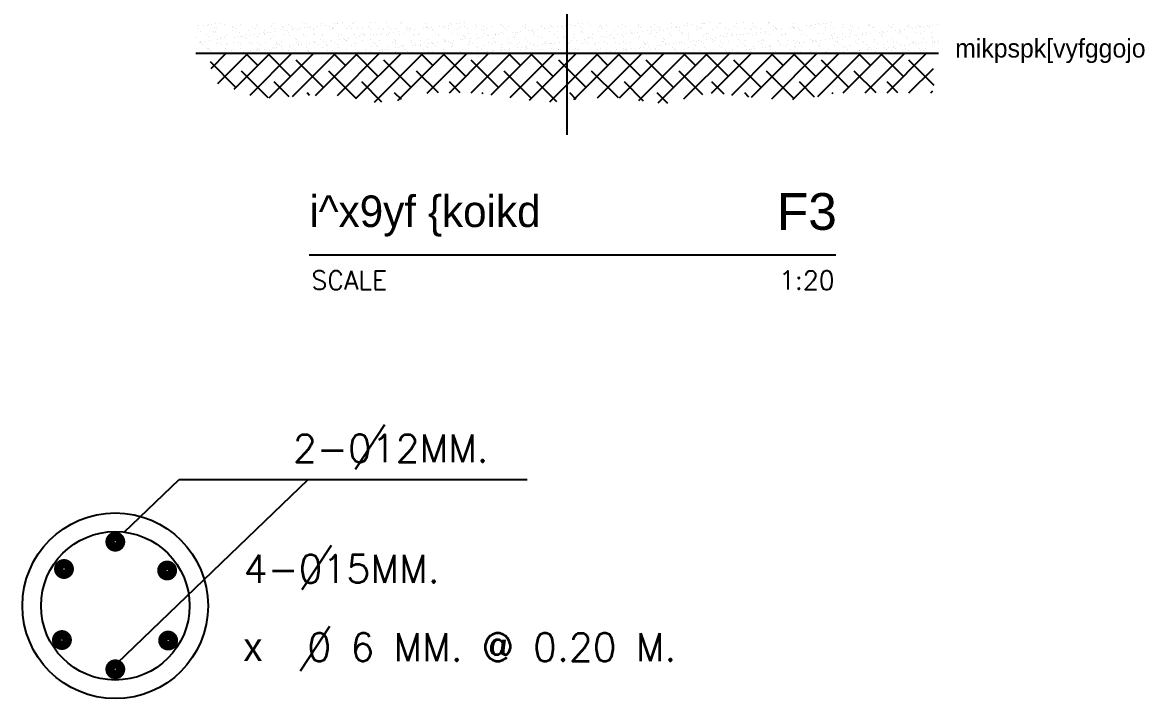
# Model space of a CAD drawing. Header units: inches. Extents: x -2548 to -2391, y 2200 to 2352.
# Drawn here: x -2470 to -2467.564, y 2324.369 to 2325.838 of the extents above; entities that cross this region are included whole.
import ezdxf

# ---------------------------------------------------------------- set-up
doc = ezdxf.new("R2010")
doc.units = ezdxf.units.IN
doc.header["$MEASUREMENT"] = 0
doc.linetypes.add('CENTER', pattern=[2, 1.25, -0.25, 0.25, -0.25])
for name, color, linetype in [('DIM', 8, 'Continuous'), ('GRIDLINE', 9, 'CENTER'), ('WALL', 4, 'Continuous')]:
    doc.layers.add(name, color=color, linetype=linetype)
doc.styles.add('HELV', font='HELV.shx', dxfattribs={"height": 200})
doc.styles.add('ROMANS', font='romans', dxfattribs={"height": 0.1})
doc.styles.add('THAI', font='thai2')

# ---------------------------------------------------------------- blocks, each defined once
blk = doc.blocks.new('*X386')
at = {"color": 0}
for p, q in [((80964.3, 441105.4), (80964.3, 441105.4)), ((80971.8, 441105.8), (80971.8, 441105.8)), ((80977.9, 441107.2), (80977.9, 441107.2)), ((80983.1, 441107.9), (80983.1, 441107.9)), ((80991.3, 441109), (80991.3, 441109)), ((80998, 441106.2), (80998, 441106.2)), ((81023.5, 441106.1), (81023.5, 441106.1)), ((81050.6, 441107), (81050.6, 441107)), ((81076.7, 441107.4), (81076.7, 441107.4)), ((81102.3, 441107.2), (81102.3, 441107.2)), ((81123.7, 441109.9), (81123.7, 441109.9)), ((81129.3, 441108.2), (81129.3, 441108.2)), ((81155.5, 441108.5), (81155.5, 441108.5)), ((81162, 441105.6), (81162, 441105.6)), ((81175.6, 441107.4), (81175.6, 441107.4)), ((81180.8, 441108), (81180.8, 441108)), ((81181.1, 441108.4), (81181.1, 441108.4)), ((81188.9, 441109.1), (81188.9, 441109.1)), ((81204.3, 441108.7), (81204.3, 441108.7)), ((81208.1, 441109.4), (81208.1, 441109.4)), ((81234.3, 441109.7), (81234.3, 441109.7)), ((81243, 441109.5), (81243, 441109.5)), ((81259.8, 441109.6), (81259.8, 441109.6)), ((81283.1, 441109.1), (81283.1, 441109.1)), ((81284.9, 441107.4), (81284.9, 441107.4)), ((81323.7, 441108.2), (81323.7, 441108.2)), ((81359.6, 441105.7), (81359.6, 441105.7)), ((81363.7, 441107.9), (81363.7, 441107.9)), ((81365.5, 441106.2), (81365.5, 441106.2)), ((81373.2, 441107.5), (81373.2, 441107.5)), ((81378.4, 441108.2), (81378.4, 441108.2)), ((81386.6, 441109.2), (81386.6, 441109.2)), ((81404.3, 441107), (81404.3, 441107)), ((81444.3, 441106.7), (81444.3, 441106.7)), ((81446.1, 441105), (81446.1, 441105)), ((81484.9, 441105.8), (81484.9, 441105.8)), ((81524.9, 441105.4), (81524.9, 441105.4)), ((81557.3, 441105.8), (81557.3, 441105.8)), ((81562.8, 441105.1), (81562.8, 441105.1)), ((81570.9, 441107.6), (81570.9, 441107.6)), ((81576.1, 441108.3), (81576.1, 441108.3)), ((81584.2, 441109.4), (81584.2, 441109.4)), ((81589, 441105.4), (81589, 441105.4)), ((81614.6, 441105.3), (81614.6, 441105.3)), ((81641.6, 441106.3), (81641.6, 441106.3)), ((81667.8, 441106.6), (81667.8, 441106.6)), ((81693.4, 441106.5), (81693.4, 441106.5)), ((81720.4, 441107.5), (81720.4, 441107.5)), ((81746.6, 441107.8), (81746.6, 441107.8)), ((81746.8, 441104.9), (81746.8, 441104.9)), ((81754.9, 441106), (81754.9, 441106)), ((81768.5, 441107.7), (81768.5, 441107.7)), ((81772.1, 441107.7), (81772.1, 441107.7)), ((81773.7, 441108.4), (81773.7, 441108.4)), ((81781.8, 441109.5), (81781.8, 441109.5)), ((81798.7, 441108.8), (81798.7, 441108.8)), ((81799.1, 441108.6), (81799.1, 441108.6)), ((81825.3, 441109), (81825.3, 441109)), ((81837.4, 441109.6), (81837.4, 441109.6)), ((81850.9, 441108.9), (81850.9, 441108.9)), ((81877.5, 441109.3), (81877.5, 441109.3)), ((81877.9, 441109.8), (81877.9, 441109.8)), ((81879.3, 441107.6), (81879.3, 441107.6)), ((81918.1, 441108.4), (81918.1, 441108.4)), ((81944.4, 441105), (81944.4, 441105)), ((81952.6, 441106.1), (81952.6, 441106.1)), ((81958.1, 441108.1), (81958.1, 441108.1)), ((81959.9, 441106.4), (81959.9, 441106.4)), ((81966.2, 441107.9), (81966.2, 441107.9)), ((81971.4, 441108.6), (81971.4, 441108.6)), ((81979.5, 441109.6), (81979.5, 441109.6)), ((81998.7, 441107.2), (81998.7, 441107.2)), ((82038.7, 441106.8), (82038.7, 441106.8)), ((82040.5, 441105.1), (82040.5, 441105.1)), ((82079.3, 441106), (82079.3, 441106)), ((82119.3, 441105.6), (82119.3, 441105.6)), ((82142.1, 441105.1), (82142.1, 441105.1)), ((82150.2, 441106.2), (82150.2, 441106.2)), ((80954.5, 441099.7), (80954.5, 441099.7)), ((80956.2, 441104.4), (80956.2, 441104.4)), ((80958.9, 441095.9), (80958.9, 441095.9)), ((80969.7, 441090), (80969.7, 441090)), ((80971.1, 441104.4), (80971.1, 441104.4)), ((80981.1, 441095.2), (80981.1, 441095.2)), ((80981.4, 441102.4), (80981.4, 441102.4)), ((80982.9, 441093.6), (80982.9, 441093.6)), ((80984.5, 441095.8), (80984.5, 441095.8)), ((80985.7, 441099.7), (80985.7, 441099.7)), ((80998.6, 441086.9), (80998.6, 441086.9)), ((81000.8, 441090.1), (81000.8, 441090.1)), ((81011.1, 441104), (81011.1, 441104)), ((81011.5, 441096.8), (81011.5, 441096.8)), ((81012.6, 441102.5), (81012.6, 441102.5)), ((81013, 441102.3), (81013, 441102.3)), ((81016.8, 441099.8), (81016.8, 441099.8)), ((81019.3, 441086.8), (81019.3, 441086.8)), ((81021.7, 441094.4), (81021.7, 441094.4)), ((81024.2, 441086.8), (81024.2, 441086.8)), ((81027.4, 441087.8), (81027.4, 441087.8)), ((81032, 441090.1), (81032, 441090.1)), ((81037.7, 441097.1), (81037.7, 441097.1)), ((81041, 441089.6), (81041, 441089.6)), ((81043.7, 441102.5), (81043.7, 441102.5)), ((81046.2, 441090.3), (81046.2, 441090.3)), ((81047.9, 441099.8), (81047.9, 441099.8)), ((81051.2, 441087.8), (81051.2, 441087.8)), ((81051.7, 441103.1), (81051.7, 441103.1)), ((81054.3, 441091.4), (81054.3, 441091.4)), ((81061.7, 441094), (81061.7, 441094)), ((81063.1, 441090.2), (81063.1, 441090.2)), ((81063.2, 441097), (81063.2, 441097)), ((81063.5, 441092.3), (81063.5, 441092.3)), ((81067.9, 441093.2), (81067.9, 441093.2)), ((81073.1, 441093.9), (81073.1, 441093.9)), ((81074.9, 441102.6), (81074.9, 441102.6)), ((81077.4, 441088.1), (81077.4, 441088.1)), ((81079.1, 441099.9), (81079.1, 441099.9)), ((81081.2, 441094.9), (81081.2, 441094.9)), ((81090.3, 441098), (81090.3, 441098)), ((81091.8, 441102.8), (81091.8, 441102.8)), ((81093.6, 441101.1), (81093.6, 441101.1)), ((81094.3, 441090.2), (81094.3, 441090.2)), ((81094.8, 441096.7), (81094.8, 441096.7)), ((81100, 441097.4), (81100, 441097.4)), ((81102.3, 441093.1), (81102.3, 441093.1)), ((81102.9, 441088), (81102.9, 441088)), ((81106, 441102.6), (81106, 441102.6)), ((81108.2, 441098.5), (81108.2, 441098.5)), ((81110.2, 441100), (81110.2, 441100)), ((81116.4, 441098.3), (81116.4, 441098.3)), ((81121.7, 441100.3), (81121.7, 441100.3)), ((81125.4, 441090.3), (81125.4, 441090.3)), ((81126.9, 441101), (81126.9, 441101)), ((81129.9, 441088.9), (81129.9, 441088.9)), ((81132.4, 441101.9), (81132.4, 441101.9)), ((81135.1, 441102), (81135.1, 441102)), ((81137.2, 441102.7), (81137.2, 441102.7)), ((81141.4, 441100), (81141.4, 441100)), ((81142, 441098.2), (81142, 441098.2)), ((81142.3, 441092.8), (81142.3, 441092.8)), ((81144.2, 441091.1), (81144.2, 441091.1)), ((81148.7, 441103.8), (81148.7, 441103.8)), ((81153.9, 441104.5), (81153.9, 441104.5)), ((81156.1, 441089.3), (81156.1, 441089.3)), ((81156.6, 441090.3), (81156.6, 441090.3)), ((81168.3, 441102.8), (81168.3, 441102.8)), ((81169, 441099.2), (81169, 441099.2)), ((81172.4, 441101.6), (81172.4, 441101.6)), ((81172.5, 441100.1), (81172.5, 441100.1)), ((81174.2, 441099.9), (81174.2, 441099.9)), ((81181.7, 441089.2), (81181.7, 441089.2)), ((81182.9, 441091.9), (81182.9, 441091.9)), ((81187.7, 441090.4), (81187.7, 441090.4)), ((81195.2, 441099.5), (81195.2, 441099.5)), ((81199.4, 441102.8), (81199.4, 441102.8)), ((81203.7, 441100.1), (81203.7, 441100.1)), ((81208.7, 441090.1), (81208.7, 441090.1)), ((81213, 441100.7), (81213, 441100.7)), ((81216.9, 441086.9), (81216.9, 441086.9)), ((81218.8, 441090.5), (81218.8, 441090.5)), ((81220.8, 441099.4), (81220.8, 441099.4)), ((81222.9, 441091.6), (81222.9, 441091.6)), ((81224.8, 441089.9), (81224.8, 441089.9)), ((81225, 441088), (81225, 441088)), ((81230.6, 441102.9), (81230.6, 441102.9)), ((81234.8, 441100.2), (81234.8, 441100.2)), ((81234.9, 441090.5), (81234.9, 441090.5)), ((81238.6, 441089.8), (81238.6, 441089.8)), ((81243.8, 441090.4), (81243.8, 441090.4)), ((81247.8, 441100.4), (81247.8, 441100.4)), ((81250, 441090.5), (81250, 441090.5)), ((81252, 441091.5), (81252, 441091.5)), ((81253, 441100.3), (81253, 441100.3)), ((81254.8, 441098.6), (81254.8, 441098.6)), ((81260.5, 441090.3), (81260.5, 441090.3)), ((81261.7, 441102.9), (81261.7, 441102.9)), ((81263.5, 441090.7), (81263.5, 441090.7)), ((81265.5, 441093.3), (81265.5, 441093.3)), ((81265.9, 441100.2), (81265.9, 441100.2)), ((81270.8, 441094), (81270.8, 441094)), ((81274, 441100.7), (81274, 441100.7)), ((81278.9, 441095.1), (81278.9, 441095.1)), ((81281.1, 441090.6), (81281.1, 441090.6)), ((81287.5, 441091.3), (81287.5, 441091.3)), ((81292.5, 441096.9), (81292.5, 441096.9)), ((81292.9, 441103), (81292.9, 441103)), ((81293.6, 441099.5), (81293.6, 441099.5)), ((81297.1, 441100.3), (81297.1, 441100.3)), ((81297.7, 441097.5), (81297.7, 441097.5)), ((81299.5, 441100.6), (81299.5, 441100.6)), ((81303.6, 441090.3), (81303.6, 441090.3)), ((81305.4, 441088.6), (81305.4, 441088.6)), ((81305.8, 441098.6), (81305.8, 441098.6)), ((81312.3, 441090.6), (81312.3, 441090.6)), ((81313.7, 441091.6), (81313.7, 441091.6)), ((81319.4, 441100.4), (81319.4, 441100.4)), ((81324, 441103), (81324, 441103)), ((81324.6, 441101.1), (81324.6, 441101.1)), ((81326.5, 441101.5), (81326.5, 441101.5)), ((81328.2, 441100.4), (81328.2, 441100.4)), ((81332.7, 441102.2), (81332.7, 441102.2)), ((81333.6, 441099.1), (81333.6, 441099.1)), ((81335.5, 441097.4), (81335.5, 441097.4)), ((81339.2, 441091.5), (81339.2, 441091.5)), ((81343.4, 441090.7), (81343.4, 441090.7)), ((81344.2, 441089.4), (81344.2, 441089.4)), ((81346.3, 441103.9), (81346.3, 441103.9)), ((81351.5, 441104.6), (81351.5, 441104.6)), ((81352.7, 441101.9), (81352.7, 441101.9)), ((81355.1, 441103.1), (81355.1, 441103.1)), ((81359.4, 441100.4), (81359.4, 441100.4)), ((81366.2, 441092.5), (81366.2, 441092.5)), ((81374.2, 441098.2), (81374.2, 441098.2)), ((81374.5, 441090.7), (81374.5, 441090.7)), ((81378.3, 441101.7), (81378.3, 441101.7)), ((81384.2, 441089.1), (81384.2, 441089.1)), ((81386, 441087.4), (81386, 441087.4)), ((81386.3, 441103.2), (81386.3, 441103.2)), ((81390.5, 441100.5), (81390.5, 441100.5)), ((81392.4, 441092.8), (81392.4, 441092.8)), ((81405.3, 441102.7), (81405.3, 441102.7)), ((81405.7, 441090.8), (81405.7, 441090.8)), ((81414.2, 441097.9), (81414.2, 441097.9)), ((81414.6, 441087), (81414.6, 441087)), ((81416.1, 441096.2), (81416.1, 441096.2)), ((81417.4, 441103.2), (81417.4, 441103.2)), ((81418, 441092.7), (81418, 441092.7)), ((81421.6, 441100.5), (81421.6, 441100.5)), ((81422.7, 441088.1), (81422.7, 441088.1)), ((81424.8, 441088.2), (81424.8, 441088.2)), ((81431.5, 441103.1), (81431.5, 441103.1)), ((81436.3, 441089.9), (81436.3, 441089.9)), ((81436.8, 441090.9), (81436.8, 441090.9)), ((81441.5, 441090.6), (81441.5, 441090.6)), ((81445, 441093.7), (81445, 441093.7)), ((81448.6, 441103.3), (81448.6, 441103.3)), ((81449.6, 441091.6), (81449.6, 441091.6)), ((81452.8, 441100.6), (81452.8, 441100.6)), ((81454.8, 441097), (81454.8, 441097)), ((81457.1, 441102.9), (81457.1, 441102.9)), ((81463.2, 441093.4), (81463.2, 441093.4)), ((81464.8, 441087.9), (81464.8, 441087.9)), ((81468, 441090.9), (81468, 441090.9)), ((81468.4, 441094.1), (81468.4, 441094.1)), ((81471.2, 441094), (81471.2, 441094)), ((81476.5, 441095.2), (81476.5, 441095.2)), ((81479.7, 441103.3), (81479.7, 441103.3)), ((81483.9, 441100.6), (81483.9, 441100.6)), ((81484.1, 441103.9), (81484.1, 441103.9)), ((81490.1, 441097), (81490.1, 441097)), ((81494.9, 441096.7), (81494.9, 441096.7)), ((81495.3, 441097.7), (81495.3, 441097.7)), ((81496.7, 441095), (81496.7, 441095)), ((81496.8, 441093.9), (81496.8, 441093.9)), ((81499.1, 441091), (81499.1, 441091)), ((81503.4, 441098.7), (81503.4, 441098.7)), ((81505.4, 441087), (81505.4, 441087)), ((81510.3, 441104.2), (81510.3, 441104.2)), ((81510.9, 441103.4), (81510.9, 441103.4)), ((81515.1, 441100.7), (81515.1, 441100.7)), ((81517, 441100.5), (81517, 441100.5)), ((81522.2, 441101.2), (81522.2, 441101.2)), ((81523.8, 441094.9), (81523.8, 441094.9)), ((81526.8, 441103.7), (81526.8, 441103.7)), ((81530.3, 441091), (81530.3, 441091)), ((81530.4, 441102.3), (81530.4, 441102.3)), ((81535.5, 441095.8), (81535.5, 441095.8)), ((81535.8, 441104.1), (81535.8, 441104.1)), ((81542, 441103.4), (81542, 441103.4)), ((81543.9, 441104.1), (81543.9, 441104.1)), ((81546.2, 441100.8), (81546.2, 441100.8)), ((81549.2, 441104.8), (81549.2, 441104.8)), ((81550, 441095.2), (81550, 441095.2)), ((81561.4, 441091.1), (81561.4, 441091.1)), ((81565.5, 441104.5), (81565.5, 441104.5)), ((81573.1, 441103.5), (81573.1, 441103.5)), ((81575.5, 441095.4), (81575.5, 441095.4)), ((81575.5, 441095.1), (81575.5, 441095.1)), ((81577.3, 441093.7), (81577.3, 441093.7)), ((81577.4, 441100.8), (81577.4, 441100.8)), ((81592.5, 441091.1), (81592.5, 441091.1)), ((81602.5, 441096), (81602.5, 441096)), ((81604.3, 441103.6), (81604.3, 441103.6)), ((81605.5, 441104.2), (81605.5, 441104.2)), ((81607.4, 441102.5), (81607.4, 441102.5)), ((81608.5, 441100.9), (81608.5, 441100.9)), ((81612.2, 441087.2), (81612.2, 441087.2)), ((81616.1, 441094.5), (81616.1, 441094.5)), ((81620.3, 441088.2), (81620.3, 441088.2)), ((81623.7, 441091.2), (81623.7, 441091.2)), ((81628.7, 441096.4), (81628.7, 441096.4)), ((81633.9, 441090), (81633.9, 441090)), ((81635.4, 441103.6), (81635.4, 441103.6)), ((81639.1, 441090.7), (81639.1, 441090.7)), ((81639.6, 441100.9), (81639.6, 441100.9)), ((81642.2, 441087), (81642.2, 441087)), ((81646.1, 441103.3), (81646.1, 441103.3)), ((81647.3, 441091.8), (81647.3, 441091.8)), ((81654.3, 441096.3), (81654.3, 441096.3)), ((81654.8, 441091.3), (81654.8, 441091.3)), ((81656.1, 441094.2), (81656.1, 441094.2)), ((81657.9, 441092.5), (81657.9, 441092.5)), ((81660.8, 441093.6), (81660.8, 441093.6)), ((81666, 441094.2), (81666, 441094.2)), ((81666.6, 441103.7), (81666.6, 441103.7)), ((81668.4, 441087.3), (81668.4, 441087.3)), ((81670.8, 441101), (81670.8, 441101)), ((81674.2, 441095.3), (81674.2, 441095.3)), ((81681.3, 441097.2), (81681.3, 441097.2)), ((81686, 441091.3), (81686, 441091.3)), ((81686.2, 441103), (81686.2, 441103)), ((81687.8, 441097.1), (81687.8, 441097.1)), ((81688, 441101.3), (81688, 441101.3)), ((81693, 441097.8), (81693, 441097.8)), ((81694, 441087.2), (81694, 441087.2)), ((81696.7, 441093.3), (81696.7, 441093.3)), ((81697.7, 441103.7), (81697.7, 441103.7)), ((81701.1, 441098.9), (81701.1, 441098.9)), ((81701.9, 441101), (81701.9, 441101)), ((81707.5, 441097.6), (81707.5, 441097.6)), ((81714.7, 441100.7), (81714.7, 441100.7)), ((81717.1, 441091.4), (81717.1, 441091.4)), ((81719.9, 441101.3), (81719.9, 441101.3)), ((81721, 441088.2), (81721, 441088.2)), ((81726.8, 441102.1), (81726.8, 441102.1)), ((81728, 441102.4), (81728, 441102.4)), ((81728.8, 441103.8), (81728.8, 441103.8)), ((81733.1, 441101.1), (81733.1, 441101.1)), ((81733.1, 441097.4), (81733.1, 441097.4)), ((81736.7, 441093), (81736.7, 441093)), ((81738.6, 441091.3), (81738.6, 441091.3)), ((81741.6, 441104.2), (81741.6, 441104.2)), ((81747.2, 441088.5), (81747.2, 441088.5)), ((81748.2, 441091.4), (81748.2, 441091.4)), ((81760, 441103.8), (81760, 441103.8)), ((81760.1, 441098.4), (81760.1, 441098.4)), ((81764.2, 441101.2), (81764.2, 441101.2)), ((81766.8, 441101.7), (81766.8, 441101.7)), ((81768.6, 441100.1), (81768.6, 441100.1)), ((81772.8, 441088.4), (81772.8, 441088.4)), ((81777.3, 441092.1), (81777.3, 441092.1)), ((81779.4, 441091.5), (81779.4, 441091.5)), ((81786.3, 441098.7), (81786.3, 441098.7)), ((81791.1, 441103.9), (81791.1, 441103.9)), ((81795.3, 441101.2), (81795.3, 441101.2)), ((81799.8, 441089.4), (81799.8, 441089.4)), ((81807.4, 441100.9), (81807.4, 441100.9)), ((81809.9, 441087.3), (81809.9, 441087.3)), ((81810.5, 441091.5), (81810.5, 441091.5)), ((81811.8, 441098.6), (81811.8, 441098.6)), ((81817.3, 441091.7), (81817.3, 441091.7)), ((81818, 441088.4), (81818, 441088.4)), ((81819.2, 441090.1), (81819.2, 441090.1)), ((81822.3, 441104), (81822.3, 441104)), ((81825.9, 441089.7), (81825.9, 441089.7)), ((81826.5, 441101.3), (81826.5, 441101.3)), ((81831.6, 441090.1), (81831.6, 441090.1)), ((81836.8, 441090.8), (81836.8, 441090.8)), ((81838.8, 441099.6), (81838.8, 441099.6)), ((81841.7, 441091.6), (81841.7, 441091.6)), ((81844.9, 441091.9), (81844.9, 441091.9)), ((81847.4, 441100.5), (81847.4, 441100.5)), ((81849.2, 441098.8), (81849.2, 441098.8)), ((81851.5, 441089.6), (81851.5, 441089.6)), ((81853.4, 441104), (81853.4, 441104)), ((81857.6, 441101.3), (81857.6, 441101.3)), ((81857.9, 441090.9), (81857.9, 441090.9)), ((81858.5, 441093.7), (81858.5, 441093.7)), ((81863.7, 441094.4), (81863.7, 441094.4)), ((81865, 441099.9), (81865, 441099.9)), ((81871.8, 441095.4), (81871.8, 441095.4)), ((81872.8, 441091.6), (81872.8, 441091.6)), ((81878.5, 441090.6), (81878.5, 441090.6)), ((81884.6, 441104.1), (81884.6, 441104.1)), ((81885.4, 441097.2), (81885.4, 441097.2)), ((81888, 441099.6), (81888, 441099.6)), ((81888.8, 441101.4), (81888.8, 441101.4)), ((81890.6, 441099.8), (81890.6, 441099.8)), ((81890.6, 441097.9), (81890.6, 441097.9)), ((81897.9, 441090.5), (81897.9, 441090.5)), ((81898.7, 441099), (81898.7, 441099)), ((81899.8, 441088.8), (81899.8, 441088.8)), ((81903.9, 441091.7), (81903.9, 441091.7)), ((81904.7, 441090.9), (81904.7, 441090.9)), ((81912.3, 441100.8), (81912.3, 441100.8)), ((81915.7, 441104.1), (81915.7, 441104.1)), ((81917.5, 441101.5), (81917.5, 441101.5)), ((81917.6, 441100.8), (81917.6, 441100.8)), ((81919.9, 441101.4), (81919.9, 441101.4)), ((81925.7, 441102.5), (81925.7, 441102.5)), ((81928, 441099.3), (81928, 441099.3)), ((81929.9, 441097.6), (81929.9, 441097.6)), ((81930.3, 441090.8), (81930.3, 441090.8)), ((81935.1, 441091.8), (81935.1, 441091.8)), ((81938.6, 441089.6), (81938.6, 441089.6)), ((81939.2, 441104.3), (81939.2, 441104.3)), ((81943.8, 441101.1), (81943.8, 441101.1)), ((81946.8, 441104.2), (81946.8, 441104.2)), ((81951.1, 441101.5), (81951.1, 441101.5)), ((81957.3, 441091.7), (81957.3, 441091.7)), ((81966.2, 441091.8), (81966.2, 441091.8)), ((81968.6, 441098.4), (81968.6, 441098.4)), ((81969.4, 441101), (81969.4, 441101)), ((81978, 441104.2), (81978, 441104.2)), ((81978.6, 441089.3), (81978.6, 441089.3)), ((81980.4, 441087.6), (81980.4, 441087.6)), ((81982.2, 441101.5), (81982.2, 441101.5)), ((81983.5, 441092.1), (81983.5, 441092.1)), ((81996.4, 441102), (81996.4, 441102)), ((81997.4, 441091.9), (81997.4, 441091.9)), ((82002.3, 441086.7), (82002.3, 441086.7)), ((82007.5, 441087.4), (82007.5, 441087.4)), ((82008.6, 441098.1), (82008.6, 441098.1)), ((82009.1, 441104.3), (82009.1, 441104.3)), ((82009.1, 441092), (82009.1, 441092)), ((82010.5, 441096.4), (82010.5, 441096.4)), ((82013.3, 441101.6), (82013.3, 441101.6)), ((82015.6, 441088.5), (82015.6, 441088.5)), ((82019.2, 441088.4), (82019.2, 441088.4)), ((82022.5, 441102.3), (82022.5, 441102.3)), ((82028.5, 441091.9), (82028.5, 441091.9)), ((82029.2, 441090.3), (82029.2, 441090.3)), ((82034.4, 441091), (82034.4, 441091)), ((82036.1, 441092.9), (82036.1, 441092.9)), ((82040.3, 441104.3), (82040.3, 441104.3)), ((82042.5, 441092), (82042.5, 441092)), ((82044.5, 441101.7), (82044.5, 441101.7)), ((82048.1, 441102.2), (82048.1, 441102.2)), ((82049.2, 441097.2), (82049.2, 441097.2)), ((82056.1, 441093.8), (82056.1, 441093.8)), ((82059.2, 441088.1), (82059.2, 441088.1)), ((82059.7, 441092), (82059.7, 441092)), ((82061.3, 441094.5), (82061.3, 441094.5)), ((82062.2, 441093.3), (82062.2, 441093.3)), ((82069.5, 441095.6), (82069.5, 441095.6)), ((82071.4, 441104.4), (82071.4, 441104.4)), ((82075.1, 441103.2), (82075.1, 441103.2)), ((82075.6, 441101.7), (82075.6, 441101.7)), ((82083, 441097.4), (82083, 441097.4)), ((82087.8, 441093.1), (82087.8, 441093.1)), ((82088.2, 441098.1), (82088.2, 441098.1)), ((82089.2, 441096.8), (82089.2, 441096.8)), ((82090.8, 441092), (82090.8, 441092)), ((82091.1, 441095.1), (82091.1, 441095.1)), ((82096.4, 441099.1), (82096.4, 441099.1)), ((82099.8, 441087.2), (82099.8, 441087.2)), ((82101.3, 441103.5), (82101.3, 441103.5)), ((82102.5, 441104.5), (82102.5, 441104.5)), ((82106.8, 441101.8), (82106.8, 441101.8)), ((82110, 441100.9), (82110, 441100.9)), ((82114.8, 441094.1), (82114.8, 441094.1)), ((82115.2, 441101.6), (82115.2, 441101.6)), ((82121.2, 441103.9), (82121.2, 441103.9)), ((82121.9, 441092.1), (82121.9, 441092.1)), ((82123.3, 441102.7), (82123.3, 441102.7)), ((82126.9, 441103.4), (82126.9, 441103.4)), ((82129.9, 441095.9), (82129.9, 441095.9)), ((82133.7, 441104.5), (82133.7, 441104.5)), ((82136.9, 441104.5), (82136.9, 441104.5)), ((82137.9, 441101.8), (82137.9, 441101.8)), ((82139.8, 441086.8), (82139.8, 441086.8)), ((82141, 441094.4), (82141, 441094.4)), ((80952.9, 441084.8), (80952.9, 441084.8)), ((80958.4, 441077.3), (80958.4, 441077.3)), ((80959.5, 441076.7), (80959.5, 441076.7)), ((80960.2, 441079), (80960.2, 441079)), ((80961.6, 441076.8), (80961.6, 441076.8)), ((80962.6, 441074.6), (80962.6, 441074.6)), ((80965.4, 441079.7), (80965.4, 441079.7)), ((80972.4, 441086.6), (80972.4, 441086.6)), ((80973.6, 441080.8), (80973.6, 441080.8)), ((80985.1, 441076.6), (80985.1, 441076.6)), ((80987.2, 441082.5), (80987.2, 441082.5)), ((80989.5, 441077.4), (80989.5, 441077.4)), ((80991.6, 441085.6), (80991.6, 441085.6)), ((80992.4, 441083.2), (80992.4, 441083.2)), ((80993.7, 441074.7), (80993.7, 441074.7)), ((81000.5, 441084.3), (81000.5, 441084.3)), ((81001.6, 441076.5), (81001.6, 441076.5)), ((81003.4, 441074.8), (81003.4, 441074.8)), ((81012.1, 441077.5), (81012.1, 441077.5)), ((81014.1, 441086.1), (81014.1, 441086.1)), ((81020.7, 441077.4), (81020.7, 441077.4)), ((81024.9, 441074.8), (81024.9, 441074.8)), ((81031.6, 441085.2), (81031.6, 441085.2)), ((81033.5, 441083.5), (81033.5, 441083.5)), ((81038.3, 441077.9), (81038.3, 441077.9)), ((81042.2, 441075.6), (81042.2, 441075.6)), ((81051.8, 441077.5), (81051.8, 441077.5)), ((81056, 441074.8), (81056, 441074.8)), ((81063.9, 441077.7), (81063.9, 441077.7)), ((81072.2, 441084.4), (81072.2, 441084.4)), ((81078, 441068.8), (81078, 441068.8)), ((81082.2, 441075.2), (81082.2, 441075.2)), ((81082.3, 441069.2), (81082.3, 441069.2)), ((81082.9, 441077.6), (81082.9, 441077.6)), ((81084, 441073.5), (81084, 441073.5)), ((81087.2, 441074.9), (81087.2, 441074.9)), ((81090.5, 441070.3), (81090.5, 441070.3)), ((81090.9, 441078.7), (81090.9, 441078.7)), ((81103.6, 441068.7), (81103.6, 441068.7)), ((81104, 441072), (81104, 441072)), ((81109.2, 441072.7), (81109.2, 441072.7)), ((81112.3, 441084), (81112.3, 441084)), ((81114.1, 441082.3), (81114.1, 441082.3)), ((81114.1, 441077.6), (81114.1, 441077.6)), ((81117.1, 441079), (81117.1, 441079)), ((81117.4, 441073.8), (81117.4, 441073.8)), ((81118.3, 441074.9), (81118.3, 441074.9)), ((81122.8, 441074.3), (81122.8, 441074.3)), ((81130.6, 441069.7), (81130.6, 441069.7)), ((81131, 441075.6), (81131, 441075.6)), ((81136.2, 441076.3), (81136.2, 441076.3)), ((81142.6, 441078.9), (81142.6, 441078.9)), ((81144.3, 441077.3), (81144.3, 441077.3)), ((81145.2, 441077.7), (81145.2, 441077.7)), ((81149.4, 441075), (81149.4, 441075)), ((81152.9, 441083.1), (81152.9, 441083.1)), ((81156.8, 441070), (81156.8, 441070)), ((81157.9, 441079.1), (81157.9, 441079.1)), ((81162.8, 441074), (81162.8, 441074)), ((81163.1, 441079.8), (81163.1, 441079.8)), ((81164.7, 441072.3), (81164.7, 441072.3)), ((81169.6, 441079.9), (81169.6, 441079.9)), ((81171.2, 441080.9), (81171.2, 441080.9)), ((81176.4, 441077.7), (81176.4, 441077.7)), ((81180.6, 441075), (81180.6, 441075)), ((81182.3, 441069.9), (81182.3, 441069.9)), ((81184.8, 441082.7), (81184.8, 441082.7)), ((81190, 441083.4), (81190, 441083.4)), ((81192.9, 441082.8), (81192.9, 441082.8)), ((81194.7, 441081.1), (81194.7, 441081.1)), ((81195.8, 441080.2), (81195.8, 441080.2)), ((81198.1, 441084.4), (81198.1, 441084.4)), ((81203.4, 441073.1), (81203.4, 441073.1)), ((81207.5, 441077.8), (81207.5, 441077.8)), ((81209.3, 441070.9), (81209.3, 441070.9)), ((81211.7, 441086.2), (81211.7, 441086.2)), ((81211.7, 441075.1), (81211.7, 441075.1)), ((81221.4, 441080.1), (81221.4, 441080.1)), ((81233.5, 441081.9), (81233.5, 441081.9)), ((81235.5, 441071.2), (81235.5, 441071.2)), ((81238.7, 441077.8), (81238.7, 441077.8)), ((81242.9, 441075.1), (81242.9, 441075.1)), ((81243.4, 441072.8), (81243.4, 441072.8)), ((81245.3, 441071.1), (81245.3, 441071.1)), ((81248.4, 441081.1), (81248.4, 441081.1)), ((81261.1, 441071.1), (81261.1, 441071.1)), ((81269.8, 441077.9), (81269.8, 441077.9)), ((81273.5, 441081.6), (81273.5, 441081.6)), ((81274, 441075.2), (81274, 441075.2)), ((81274.6, 441081.4), (81274.6, 441081.4)), ((81274.8, 441068.6), (81274.8, 441068.6)), ((81275.3, 441079.9), (81275.3, 441079.9)), ((81280, 441069.3), (81280, 441069.3)), ((81284, 441071.9), (81284, 441071.9)), ((81288.1, 441072), (81288.1, 441072)), ((81288.1, 441070.4), (81288.1, 441070.4)), ((81300.2, 441081.3), (81300.2, 441081.3)), ((81300.9, 441077.9), (81300.9, 441077.9)), ((81301.7, 441072.2), (81301.7, 441072.2)), ((81305.2, 441075.3), (81305.2, 441075.3)), ((81306.9, 441072.9), (81306.9, 441072.9)), ((81314.1, 441080.7), (81314.1, 441080.7)), ((81314.3, 441072.4), (81314.3, 441072.4)), ((81315, 441073.9), (81315, 441073.9)), ((81324.1, 441071.5), (81324.1, 441071.5)), ((81325.9, 441069.9), (81325.9, 441069.9)), ((81327.2, 441082.3), (81327.2, 441082.3)), ((81328.6, 441075.7), (81328.6, 441075.7)), ((81332.1, 441078), (81332.1, 441078)), ((81333.8, 441076.4), (81333.8, 441076.4)), ((81336.3, 441075.3), (81336.3, 441075.3)), ((81339.9, 441072.3), (81339.9, 441072.3)), ((81341.9, 441077.5), (81341.9, 441077.5)), ((81353.4, 441082.6), (81353.4, 441082.6)), ((81354.1, 441080.3), (81354.1, 441080.3)), ((81355.5, 441079.3), (81355.5, 441079.3)), ((81356, 441078.6), (81356, 441078.6)), ((81360.7, 441079.9), (81360.7, 441079.9)), ((81363.2, 441078.1), (81363.2, 441078.1)), ((81364.7, 441070.7), (81364.7, 441070.7)), ((81366.9, 441073.2), (81366.9, 441073.2)), ((81367.4, 441075.4), (81367.4, 441075.4)), ((81368.9, 441081), (81368.9, 441081)), ((81378.9, 441082.5), (81378.9, 441082.5)), ((81382.4, 441082.8), (81382.4, 441082.8)), ((81387.6, 441083.5), (81387.6, 441083.5)), ((81393.1, 441073.6), (81393.1, 441073.6)), ((81394.4, 441078.1), (81394.4, 441078.1)), ((81394.7, 441079.4), (81394.7, 441079.4)), ((81395.8, 441084.6), (81395.8, 441084.6)), ((81398.6, 441075.4), (81398.6, 441075.4)), ((81404.7, 441070.3), (81404.7, 441070.3)), ((81405.9, 441083.5), (81405.9, 441083.5)), ((81406.5, 441068.6), (81406.5, 441068.6)), ((81409.4, 441086.3), (81409.4, 441086.3)), ((81418.6, 441073.4), (81418.6, 441073.4)), ((81425.5, 441078.2), (81425.5, 441078.2)), ((81429.7, 441075.5), (81429.7, 441075.5)), ((81432.1, 441083.8), (81432.1, 441083.8)), ((81434.7, 441079.1), (81434.7, 441079.1)), ((81436.6, 441077.4), (81436.6, 441077.4)), ((81445.3, 441069.4), (81445.3, 441069.4)), ((81445.6, 441074.4), (81445.6, 441074.4)), ((81456.6, 441078.2), (81456.6, 441078.2)), ((81457.7, 441083.7), (81457.7, 441083.7)), ((81460.9, 441075.5), (81460.9, 441075.5)), ((81466.6, 441086.2), (81466.6, 441086.2)), ((81471.8, 441074.7), (81471.8, 441074.7)), ((81472.4, 441068.8), (81472.4, 441068.8)), ((81475.3, 441078.2), (81475.3, 441078.2)), ((81477.6, 441069.4), (81477.6, 441069.4)), ((81484.7, 441084.6), (81484.7, 441084.6)), ((81485.3, 441069.1), (81485.3, 441069.1)), ((81485.7, 441070.5), (81485.7, 441070.5)), ((81487.8, 441078.3), (81487.8, 441078.3)), ((81492, 441075.6), (81492, 441075.6)), ((81497.4, 441074.6), (81497.4, 441074.6)), ((81499.3, 441072.3), (81499.3, 441072.3)), ((81504.5, 441073), (81504.5, 441073)), ((81510.9, 441085), (81510.9, 441085)), ((81512.7, 441074.1), (81512.7, 441074.1)), ((81515.4, 441077.9), (81515.4, 441077.9)), ((81517.2, 441076.2), (81517.2, 441076.2)), ((81518.9, 441078.3), (81518.9, 441078.3)), ((81523.1, 441075.7), (81523.1, 441075.7)), ((81524.4, 441075.6), (81524.4, 441075.6)), ((81526.2, 441075.8), (81526.2, 441075.8)), ((81531.5, 441076.5), (81531.5, 441076.5)), ((81536.5, 441084.8), (81536.5, 441084.8)), ((81539.6, 441077.6), (81539.6, 441077.6)), ((81545.4, 441086.6), (81545.4, 441086.6)), ((81547.3, 441085), (81547.3, 441085)), ((81550.1, 441078.4), (81550.1, 441078.4)), ((81550.6, 441075.9), (81550.6, 441075.9)), ((81553.2, 441079.4), (81553.2, 441079.4)), ((81554.3, 441075.7), (81554.3, 441075.7)), ((81556, 441077), (81556, 441077)), ((81558.4, 441080.1), (81558.4, 441080.1)), ((81563.5, 441085.8), (81563.5, 441085.8)), ((81566.5, 441081.1), (81566.5, 441081.1)), ((81576.2, 441075.8), (81576.2, 441075.8)), ((81580.1, 441082.9), (81580.1, 441082.9)), ((81581.2, 441078.5), (81581.2, 441078.5)), ((81585.3, 441083.6), (81585.3, 441083.6)), ((81585.4, 441075.8), (81585.4, 441075.8)), ((81586, 441085.8), (81586, 441085.8)), ((81589.7, 441086.2), (81589.7, 441086.2)), ((81593.4, 441084.7), (81593.4, 441084.7)), ((81596, 441076.6), (81596, 441076.6)), ((81597.8, 441075), (81597.8, 441075)), ((81603.2, 441076.8), (81603.2, 441076.8)), ((81607, 441086.5), (81607, 441086.5)), ((81612.4, 441078.5), (81612.4, 441078.5)), ((81615.2, 441086), (81615.2, 441086)), ((81616.6, 441075.8), (81616.6, 441075.8)), ((81626, 441085.4), (81626, 441085.4)), ((81627.9, 441083.7), (81627.9, 441083.7)), ((81629.3, 441077.1), (81629.3, 441077.1)), ((81636.6, 441075.8), (81636.6, 441075.8)), ((81643.5, 441078.6), (81643.5, 441078.6)), ((81647.7, 441075.9), (81647.7, 441075.9)), ((81654.9, 441077), (81654.9, 441077)), ((81666.6, 441084.5), (81666.6, 441084.5)), ((81670.1, 441068.9), (81670.1, 441068.9)), ((81674.6, 441078.6), (81674.6, 441078.6)), ((81675.3, 441069.6), (81675.3, 441069.6)), ((81676.6, 441075.4), (81676.6, 441075.4)), ((81678.4, 441073.7), (81678.4, 441073.7)), ((81678.9, 441075.9), (81678.9, 441075.9)), ((81681.9, 441078), (81681.9, 441078)), ((81683.4, 441070.6), (81683.4, 441070.6)), ((81697, 441072.4), (81697, 441072.4)), ((81702.2, 441073.1), (81702.2, 441073.1)), ((81705.8, 441078.7), (81705.8, 441078.7)), ((81706.7, 441084.2), (81706.7, 441084.2)), ((81708.1, 441078.3), (81708.1, 441078.3)), ((81708.5, 441082.5), (81708.5, 441082.5)), ((81710, 441076), (81710, 441076)), ((81710.3, 441074.2), (81710.3, 441074.2)), ((81717.2, 441074.5), (81717.2, 441074.5)), ((81721.6, 441068.9), (81721.6, 441068.9)), ((81723.9, 441076), (81723.9, 441076)), ((81729.1, 441076.7), (81729.1, 441076.7)), ((81733.7, 441078.2), (81733.7, 441078.2)), ((81736.9, 441078.7), (81736.9, 441078.7)), ((81737.2, 441077.7), (81737.2, 441077.7)), ((81741.1, 441076.1), (81741.1, 441076.1)), ((81747.3, 441083.3), (81747.3, 441083.3)), ((81747.8, 441069.3), (81747.8, 441069.3)), ((81750.8, 441079.5), (81750.8, 441079.5)), ((81756, 441080.2), (81756, 441080.2)), ((81757.2, 441074.2), (81757.2, 441074.2)), ((81759.1, 441072.5), (81759.1, 441072.5)), ((81760.7, 441079.1), (81760.7, 441079.1)), ((81764.1, 441081.3), (81764.1, 441081.3)), ((81768.1, 441078.8), (81768.1, 441078.8)), ((81772.3, 441076.1), (81772.3, 441076.1)), ((81773.4, 441069.1), (81773.4, 441069.1)), ((81777.7, 441083.1), (81777.7, 441083.1)), ((81782.9, 441083.7), (81782.9, 441083.7)), ((81786.9, 441079.5), (81786.9, 441079.5)), ((81787.3, 441083), (81787.3, 441083)), ((81789.1, 441081.3), (81789.1, 441081.3)), ((81791.1, 441084.8), (81791.1, 441084.8)), ((81797.8, 441073.3), (81797.8, 441073.3)), ((81799.2, 441078.9), (81799.2, 441078.9)), ((81800.4, 441070.1), (81800.4, 441070.1)), ((81803.4, 441076.2), (81803.4, 441076.2)), ((81804.6, 441086.6), (81804.6, 441086.6)), ((81812.5, 441079.4), (81812.5, 441079.4)), ((81826.6, 441070.4), (81826.6, 441070.4)), ((81827.9, 441082.1), (81827.9, 441082.1)), ((81830.3, 441078.9), (81830.3, 441078.9)), ((81834.6, 441076.2), (81834.6, 441076.2)), ((81837.8, 441073), (81837.8, 441073)), ((81839.5, 441080.3), (81839.5, 441080.3)), ((81839.7, 441071.3), (81839.7, 441071.3)), ((81852.2, 441070.3), (81852.2, 441070.3)), ((81861.5, 441079), (81861.5, 441079)), ((81865.6, 441080.7), (81865.6, 441080.7)), ((81865.7, 441076.3), (81865.7, 441076.3)), ((81867.7, 441069), (81867.7, 441069)), ((81867.9, 441081.7), (81867.9, 441081.7)), ((81869.7, 441080), (81869.7, 441080)), ((81872.9, 441069.7), (81872.9, 441069.7)), ((81878.4, 441072.1), (81878.4, 441072.1)), ((81879.2, 441071.3), (81879.2, 441071.3)), ((81881, 441070.8), (81881, 441070.8)), ((81891.2, 441080.5), (81891.2, 441080.5)), ((81892.6, 441079), (81892.6, 441079)), ((81894.6, 441072.6), (81894.6, 441072.6)), ((81896.8, 441076.3), (81896.8, 441076.3)), ((81899.8, 441073.2), (81899.8, 441073.2)), ((81905.3, 441071.6), (81905.3, 441071.6)), ((81908, 441074.3), (81908, 441074.3)), ((81908.5, 441080.9), (81908.5, 441080.9)), ((81918.2, 441081.5), (81918.2, 441081.5)), ((81918.4, 441071.7), (81918.4, 441071.7)), ((81920.3, 441070), (81920.3, 441070)), ((81921.5, 441076.1), (81921.5, 441076.1)), ((81923.8, 441079.1), (81923.8, 441079.1)), ((81926.7, 441076.8), (81926.7, 441076.8)), ((81928, 441076.4), (81928, 441076.4)), ((81930.9, 441071.5), (81930.9, 441071.5)), ((81934.9, 441077.9), (81934.9, 441077.9)), ((81944.4, 441081.8), (81944.4, 441081.8)), ((81948.5, 441080.5), (81948.5, 441080.5)), ((81948.5, 441079.6), (81948.5, 441079.6)), ((81950.3, 441078.8), (81950.3, 441078.8)), ((81953.7, 441080.3), (81953.7, 441080.3)), ((81954.9, 441079.1), (81954.9, 441079.1)), ((81957.9, 441072.5), (81957.9, 441072.5)), ((81959, 441070.8), (81959, 441070.8)), ((81959.1, 441076.4), (81959.1, 441076.4)), ((81961.8, 441081.4), (81961.8, 441081.4)), ((81970, 441081.7), (81970, 441081.7)), ((81975.4, 441083.2), (81975.4, 441083.2)), ((81980.6, 441083.9), (81980.6, 441083.9)), ((81984.1, 441072.8), (81984.1, 441072.8)), ((81986.1, 441079.2), (81986.1, 441079.2)), ((81988.7, 441084.9), (81988.7, 441084.9)), ((81989.1, 441079.6), (81989.1, 441079.6)), ((81990.3, 441076.5), (81990.3, 441076.5)), ((81997, 441082.7), (81997, 441082.7)), ((81999.1, 441070.5), (81999.1, 441070.5)), ((82000.9, 441068.8), (82000.9, 441068.8)), ((82009.7, 441072.7), (82009.7, 441072.7)), ((82017.2, 441079.2), (82017.2, 441079.2)), ((82021.4, 441076.6), (82021.4, 441076.6)), ((82023.2, 441083), (82023.2, 441083)), ((82029.1, 441079.3), (82029.1, 441079.3)), ((82031, 441077.6), (82031, 441077.6)), ((82036.7, 441073.7), (82036.7, 441073.7)), ((82039.7, 441069.6), (82039.7, 441069.6)), ((82048.3, 441079.3), (82048.3, 441079.3)), ((82048.8, 441082.9), (82048.8, 441082.9)), ((82052.6, 441076.6), (82052.6, 441076.6)), ((82061, 441086.4), (82061, 441086.4)), ((82062.9, 441074), (82062.9, 441074)), ((82065.3, 441069.1), (82065.3, 441069.1)), ((82069.7, 441078.4), (82069.7, 441078.4)), ((82070.5, 441069.8), (82070.5, 441069.8)), ((82075.8, 441083.9), (82075.8, 441083.9)), ((82078.7, 441070.9), (82078.7, 441070.9)), ((82079.5, 441079.4), (82079.5, 441079.4)), ((82079.7, 441069.3), (82079.7, 441069.3)), ((82083.7, 441076.7), (82083.7, 441076.7)), ((82088.5, 441073.9), (82088.5, 441073.9)), ((82092.3, 441072.7), (82092.3, 441072.7)), ((82097.5, 441073.4), (82097.5, 441073.4)), ((82101.9, 441084.2), (82101.9, 441084.2)), ((82105.6, 441074.4), (82105.6, 441074.4)), ((82109.7, 441078.1), (82109.7, 441078.1)), ((82110.6, 441079.4), (82110.6, 441079.4)), ((82111.6, 441076.4), (82111.6, 441076.4)), ((82114.8, 441076.7), (82114.8, 441076.7)), ((82115.5, 441074.8), (82115.5, 441074.8)), ((82119.2, 441076.2), (82119.2, 441076.2)), ((82124.4, 441076.9), (82124.4, 441076.9)), ((82127.5, 441084.1), (82127.5, 441084.1)), ((82132.5, 441078), (82132.5, 441078)), ((82141.6, 441085.1), (82141.6, 441085.1)), ((82141.6, 441075.2), (82141.6, 441075.2)), ((82141.8, 441079.5), (82141.8, 441079.5)), ((82146, 441076.8), (82146, 441076.8)), ((82146.1, 441079.8), (82146.1, 441079.8)), ((82150.3, 441077.2), (82150.3, 441077.2)), ((82151.3, 441080.5), (82151.3, 441080.5)), ((80971.5, 441067.7), (80971.5, 441067.7)), ((80973, 441067.3), (80973, 441067.3)), ((80973.4, 441066), (80973.4, 441066)), ((80977.8, 441065), (80977.8, 441065)), ((80999.2, 441067.6), (80999.2, 441067.6)), ((81008.9, 441065), (81008.9, 441065)), ((81012.1, 441066.8), (81012.1, 441066.8)), ((81023.3, 441061.4), (81023.3, 441061.4)), ((81024.8, 441067.5), (81024.8, 441067.5)), ((81028.5, 441062.1), (81028.5, 441062.1)), ((81036.6, 441063.2), (81036.6, 441063.2)), ((81040.1, 441065.1), (81040.1, 441065.1)), ((81050.2, 441065), (81050.2, 441065)), ((81051.8, 441068.5), (81051.8, 441068.5)), ((81052.1, 441066.5), (81052.1, 441066.5)), ((81054, 441064.8), (81054, 441064.8)), ((81055.4, 441065.6), (81055.4, 441065.6)), ((81063.5, 441066.7), (81063.5, 441066.7)), ((81071.2, 441065.1), (81071.2, 441065.1)), ((81077.1, 441068.5), (81077.1, 441068.5)), ((81092.7, 441065.6), (81092.7, 441065.6)), ((81102.3, 441065.2), (81102.3, 441065.2)), ((81132.8, 441065.2), (81132.8, 441065.2)), ((81133.5, 441065.3), (81133.5, 441065.3)), ((81134.6, 441063.5), (81134.6, 441063.5)), ((81164.6, 441065.3), (81164.6, 441065.3)), ((81170.3, 441060.6), (81170.3, 441060.6)), ((81173.4, 441064.3), (81173.4, 441064.3)), ((81195.8, 441065.4), (81195.8, 441065.4)), ((81196.5, 441061), (81196.5, 441061)), ((81213.4, 441064), (81213.4, 441064)), ((81215.2, 441062.3), (81215.2, 441062.3)), ((81220.9, 441061.5), (81220.9, 441061.5)), ((81222, 441060.8), (81222, 441060.8)), ((81226.1, 441062.2), (81226.1, 441062.2)), ((81226.9, 441065.4), (81226.9, 441065.4)), ((81234.3, 441063.3), (81234.3, 441063.3)), ((81247.9, 441065.1), (81247.9, 441065.1)), ((81249, 441061.8), (81249, 441061.8)), ((81253.1, 441065.8), (81253.1, 441065.8)), ((81254, 441063.1), (81254, 441063.1)), ((81258.1, 441065.5), (81258.1, 441065.5)), ((81261.2, 441066.8), (81261.2, 441066.8)), ((81275.2, 441062.1), (81275.2, 441062.1)), ((81289.2, 441065.5), (81289.2, 441065.5)), ((81294, 441062.8), (81294, 441062.8)), ((81295.8, 441061.1), (81295.8, 441061.1)), ((81300.8, 441062), (81300.8, 441062)), ((81320.3, 441065.6), (81320.3, 441065.6)), ((81327.8, 441063), (81327.8, 441063)), ((81334.6, 441061.9), (81334.6, 441061.9)), ((81351.5, 441065.6), (81351.5, 441065.6)), ((81354, 441063.3), (81354, 441063.3)), ((81374.6, 441061.5), (81374.6, 441061.5)), ((81379.6, 441063.2), (81379.6, 441063.2)), ((81382.6, 441065.7), (81382.6, 441065.7)), ((81406.6, 441064.2), (81406.6, 441064.2)), ((81413.8, 441065.8), (81413.8, 441065.8)), ((81415.2, 441060.7), (81415.2, 441060.7)), ((81418.6, 441061.7), (81418.6, 441061.7)), ((81423.8, 441062.4), (81423.8, 441062.4)), ((81431.9, 441063.4), (81431.9, 441063.4)), ((81432.8, 441064.5), (81432.8, 441064.5)), ((81444.9, 441065.8), (81444.9, 441065.8)), ((81445.5, 441065.2), (81445.5, 441065.2)), ((81450.7, 441065.9), (81450.7, 441065.9)), ((81455.2, 441060.3), (81455.2, 441060.3)), ((81458.3, 441064.4), (81458.3, 441064.4)), ((81458.8, 441067), (81458.8, 441067)), ((81476, 441065.9), (81476, 441065.9)), ((81485.3, 441065.4), (81485.3, 441065.4)), ((81487.1, 441067.4), (81487.1, 441067.4)), ((81507.2, 441065.9), (81507.2, 441065.9)), ((81511.5, 441065.7), (81511.5, 441065.7)), ((81525.9, 441068.2), (81525.9, 441068.2)), ((81537.1, 441065.6), (81537.1, 441065.6)), ((81538.3, 441066), (81538.3, 441066)), ((81564.1, 441066.6), (81564.1, 441066.6)), ((81565.9, 441067.9), (81565.9, 441067.9)), ((81567.8, 441066.2), (81567.8, 441066.2)), ((81569.5, 441066), (81569.5, 441066)), ((81590.3, 441066.9), (81590.3, 441066.9)), ((81600.6, 441066.1), (81600.6, 441066.1)), ((81602.6, 441060), (81602.6, 441060)), ((81606.5, 441067), (81606.5, 441067)), ((81615.9, 441066.8), (81615.9, 441066.8)), ((81616.2, 441061.8), (81616.2, 441061.8)), ((81621.4, 441062.5), (81621.4, 441062.5)), ((81629.6, 441063.6), (81629.6, 441063.6)), ((81631.8, 441066.2), (81631.8, 441066.2)), ((81642.9, 441067.7), (81642.9, 441067.7)), ((81643.1, 441065.3), (81643.1, 441065.3)), ((81646.5, 441066.6), (81646.5, 441066.6)), ((81648.3, 441066), (81648.3, 441066)), ((81648.4, 441064.9), (81648.4, 441064.9)), ((81656.5, 441067.1), (81656.5, 441067.1)), ((81662.9, 441066.2), (81662.9, 441066.2)), ((81669, 441068.1), (81669, 441068.1)), ((81687.1, 441065.8), (81687.1, 441065.8)), ((81694, 441066.3), (81694, 441066.3)), ((81694.6, 441067.9), (81694.6, 441067.9)), ((81725.2, 441066.3), (81725.2, 441066.3)), ((81727.1, 441065.4), (81727.1, 441065.4)), ((81729, 441063.7), (81729, 441063.7)), ((81756.3, 441066.4), (81756.3, 441066.4)), ((81767.8, 441064.5), (81767.8, 441064.5)), ((81787.5, 441066.4), (81787.5, 441066.4)), ((81787.5, 441060.2), (81787.5, 441060.2)), ((81800.3, 441060.1), (81800.3, 441060.1)), ((81807.8, 441064.2), (81807.8, 441064.2)), ((81809.6, 441062.5), (81809.6, 441062.5)), ((81813.1, 441060.1), (81813.1, 441060.1)), ((81813.9, 441061.9), (81813.9, 441061.9)), ((81818.6, 441066.5), (81818.6, 441066.5)), ((81819.1, 441062.6), (81819.1, 441062.6)), ((81827.2, 441063.7), (81827.2, 441063.7)), ((81840.1, 441061.1), (81840.1, 441061.1)), ((81840.8, 441065.5), (81840.8, 441065.5)), ((81846, 441066.2), (81846, 441066.2)), ((81848.4, 441063.3), (81848.4, 441063.3)), ((81849.7, 441066.6), (81849.7, 441066.6)), ((81854.1, 441067.2), (81854.1, 441067.2)), ((81866.3, 441061.4), (81866.3, 441061.4)), ((81880.9, 441066.6), (81880.9, 441066.6)), ((81888.4, 441063), (81888.4, 441063)), ((81890.2, 441061.3), (81890.2, 441061.3)), ((81891.9, 441061.3), (81891.9, 441061.3)), ((81912, 441066.7), (81912, 441066.7)), ((81918.9, 441062.2), (81918.9, 441062.2)), ((81929, 441062.1), (81929, 441062.1)), ((81943.2, 441066.7), (81943.2, 441066.7)), ((81945, 441062.6), (81945, 441062.6)), ((81969, 441061.7), (81969, 441061.7)), ((81970.6, 441062.5), (81970.6, 441062.5)), ((81970.8, 441060), (81970.8, 441060)), ((81974.3, 441066.8), (81974.3, 441066.8)), ((81997.6, 441063.4), (81997.6, 441063.4)), ((81997.9, 441060.3), (81997.9, 441060.3)), ((82005.4, 441066.8), (82005.4, 441066.8)), ((82009.6, 441060.8), (82009.6, 441060.8)), ((82011.5, 441062.1), (82011.5, 441062.1)), ((82016.7, 441062.7), (82016.7, 441062.7)), ((82023.8, 441063.8), (82023.8, 441063.8)), ((82024.8, 441063.8), (82024.8, 441063.8)), ((82036.6, 441066.9), (82036.6, 441066.9)), ((82038.4, 441065.6), (82038.4, 441065.6)), ((82043.6, 441066.3), (82043.6, 441066.3)), ((82049.4, 441063.6), (82049.4, 441063.6)), ((82049.6, 441060.5), (82049.6, 441060.5)), ((82051.8, 441067.4), (82051.8, 441067.4)), ((82067.7, 441066.9), (82067.7, 441066.9)), ((82076.4, 441064.6), (82076.4, 441064.6)), ((82081.5, 441067.6), (82081.5, 441067.6)), ((82098.9, 441067), (82098.9, 441067)), ((82102.6, 441064.9), (82102.6, 441064.9)), ((82120.3, 441068.4), (82120.3, 441068.4)), ((82128.2, 441064.8), (82128.2, 441064.8)), ((82130, 441067.1), (82130, 441067.1))]:
    blk.add_line(p, q, dxfattribs=at)
blk = doc.blocks.new('*X384')
at = {"color": 0}
for p, q in [((80976.7, 441035.5), (81001.2, 441060)), ((80987.6, 441011.1), (81036.6, 441060)), ((80999.1, 441057.9), (80996.9, 441060)), ((81014, 441002.1), (81071.9, 441060)), ((81052.1, 441040.2), (81032.3, 441060)), ((81039.9, 440992.6), (81107.3, 441060)), ((81105.1, 441022.5), (81067.6, 441060)), ((81070.6, 440988), (81142.6, 441060)), ((81108.1, 440990.1), (81178, 441060)), ((81140.5, 441057.9), (81138.4, 441060)), ((81145.4, 440992), (81213.4, 441060)), ((81193.5, 441040.2), (81173.7, 441060)), ((81180.7, 440992), (81248.7, 441060)), ((81246.6, 441022.5), (81209.1, 441060)), ((81210.7, 440986.7), (81284.1, 441060)), ((81240.4, 440981), (81319.4, 441060)), ((81278.4, 440983.7), (81354.8, 441060)), ((81281.9, 441057.9), (81279.8, 441060)), ((81335, 441040.2), (81315.1, 441060)), ((81325.8, 440995.7), (81390.1, 441060)), ((81388, 441022.5), (81350.5, 441060)), ((81361.5, 440996), (81425.5, 441060)), ((81396.8, 440996), (81460.8, 441060)), ((81423.3, 441057.9), (81421.2, 441060)), ((81429.3, 440993.1), (81496.2, 441060)), ((81476.4, 441040.2), (81456.6, 441060)), ((81460, 440988.5), (81531.6, 441060)), ((81529.4, 441022.5), (81491.9, 441060)), ((81552, 441009.7), (81602.3, 441060)), ((81552, 441045.1), (81566.9, 441060)), ((81564.8, 441057.9), (81562.6, 441060)), ((81562.8, 440985.2), (81637.6, 441060)), ((81617.8, 441040.2), (81598, 441060)), ((81601, 440988), (81673, 441060)), ((81670.8, 441022.5), (81633.3, 441060)), ((81636.3, 440988), (81708.3, 441060)), ((81667.6, 440983.9), (81743.7, 441060)), ((81698.7, 440979.7), (81779, 441060)), ((81706.2, 441057.9), (81704, 441060)), ((81759.2, 441040.2), (81739.4, 441060)), ((81740.6, 440986.2), (81814.4, 441060)), ((81812.3, 441022.5), (81774.8, 441060)), ((81785.2, 440995.5), (81849.8, 441060)), ((81817.7, 440992.6), (81885.1, 441060)), ((81847.6, 441057.9), (81845.5, 441060)), ((81849.4, 440988.9), (81920.5, 441060)), ((81900.6, 441040.2), (81880.8, 441060)), ((81882.4, 440986.6), (81955.8, 441060)), ((81953.7, 441022.5), (81916.2, 441060)), ((81916.6, 440985.4), (81991.2, 441060)), ((81956.7, 440990.1), (82026.5, 441060)), ((81989, 441057.9), (81986.9, 441060)), ((81997.9, 440996), (82061.9, 441060)), ((82042.1, 441040.2), (82022.2, 441060)), ((82033.2, 440996), (82097.2, 441060)), ((82095.1, 441022.5), (82057.6, 441060)), ((82068.6, 440996), (82132.6, 441060)), ((82130.5, 441057.9), (82128.3, 441060)), ((81016.8, 441004.8), (80975.6, 441046)), ((81158.2, 441004.8), (81114, 441049)), ((81299.6, 441004.8), (81255.4, 441049)), ((81441, 441004.8), (81396.8, 441049)), ((81491, 440984.1), (81552, 441045.1)), ((81552, 441035.3), (81538.3, 441049)), ((81582.4, 441004.8), (81552, 441035.3)), ((81723.9, 441004.8), (81679.7, 441049)), ((81865.3, 441004.8), (81821.1, 441049)), ((82006.7, 441004.8), (81962.5, 441049)), ((82144.7, 441008.2), (82103.9, 441049)), ((82104, 440996), (82143.6, 441035.6)), ((81068.9, 440988), (81025.6, 441031.3)), ((81211.2, 440987.1), (81167, 441031.3)), ((81343.8, 440996), (81308.4, 441031.3)), ((81494.1, 440987.1), (81449.9, 441031.3)), ((81634.6, 440988), (81591.3, 441031.3)), ((81771.3, 440992.7), (81732.7, 441031.3)), ((81918.3, 440987.1), (81874.1, 441031.3)), ((82050.9, 440996), (82015.5, 441031.3)), ((81102.8, 440989.5), (81078.6, 441013.7)), ((81252.7, 440981), (81220.1, 441013.7)), ((81379.1, 440996), (81361.5, 441013.7)), ((81535, 440981.5), (81502.9, 441013.7)), ((81523.8, 440981.6), (81552, 441009.7)), ((81675.1, 440982.9), (81644.3, 441013.7)), ((81805.4, 440994), (81785.7, 441013.7)), ((81951.6, 440989.2), (81927.2, 441013.7)), ((82086.2, 440996), (82068.6, 441013.7)), ((82139.3, 440996), (82142.8, 440999.5)), ((81135.6, 440992), (81131.7, 440996)), ((81284, 440985.1), (81273.1, 440996)), ((81416.1, 440994.4), (81414.5, 440996)), ((81566.4, 440985.5), (81555.9, 440996)), ((81714.4, 440978.9), (81697.3, 440996)), ((81845.4, 440989.3), (81838.8, 440996)), ((81981.5, 440994.6), (81980.2, 440996))]:
    blk.add_line(p, q, dxfattribs=at)

msp = doc.modelspace()

# ---------------------------------------------------------------- linework, layer by layer
at = {"layer": 'GRIDLINE'}
msp.add_lwpolyline([(-2468.81754, 2325.59334), (-2468.81754, 2327.71336)], dxfattribs=at)
at = {"layer": 'WALL', "color": 2}
for points in [[(-2469.62392, 2325.77061), (-2468.01116, 2325.77061)], [(-2469.37783, 2325.33281), (-2468.23419, 2325.33281)], [(-2469.2776, 2324.86735), (-2469.21396, 2324.96393)], [(-2469.39318, 2324.60571), (-2469.32954, 2324.70229)], [(-2469.39675, 2324.42912), (-2469.33311, 2324.5257)]]:
    msp.add_lwpolyline(points, dxfattribs=at)
at = {"layer": 'WALL', "color": 8}
for points in [[(-2469.79484, 2324.44559), (-2469.37978, 2324.84484)], [(-2469.77952, 2324.73039), (-2469.66054, 2324.84484)], [(-2469.66054, 2324.84484), (-2468.90454, 2324.84484)]]:
    msp.add_lwpolyline(points, dxfattribs=at)
at = {"layer": 'WALL', "color": 2, "const_width": 0.02037}
for points in [[(-2469.81022, 2324.70946, -1), (-2469.78744, 2324.70946, -1)], [(-2469.92165, 2324.65022, -1), (-2469.89886, 2324.65022, -1)], [(-2469.69769, 2324.64691, -1), (-2469.67491, 2324.64691, -1)], [(-2469.92607, 2324.49585, 1), (-2469.90329, 2324.49585, 1)], [(-2469.69548, 2324.49474, 1), (-2469.67269, 2324.49474, 1)], [(-2469.81022, 2324.43228, -1), (-2469.78744, 2324.43228, -1)]]:
    msp.add_lwpolyline(points, format="xyb", close=True, dxfattribs=at)
at = {"layer": 'WALL', "color": 2}
for radius in [0.2016, 0.16128]:
    msp.add_circle((-2469.79887, 2324.57027), radius, dxfattribs=at)

# ---------------------------------------------------------------- block references
at = {"layer": 'WALL', "color": 8, "xscale": 0.001343966399872443, "yscale": 0.001343966399872443, "zscale": 0.001343966399872443}
for name in ['*X386', '*X384']:
    msp.add_blockref(name, (-2578.42068, 1733.00079), dxfattribs=at)

# ---------------------------------------------------------------- texts
at = {"layer": 'DIM', "color": 2}
for s, height, style, p in [('mikpspk[vyfggojo', 0.040319, 'THAI', (-2467.97532, 2325.7615)), ('F3', 0.079832, 'HELV', (-2468.3623, 2325.38707)), ('i^ x9yf {koikd', 0.0686053, 'THAI', (-2469.37746, 2325.39316)), ('x', 0.06048, 'THAI', (-2469.52023, 2324.45058))]:
    msp.add_text(s, height=height, dxfattribs=dict(at, style=style)).set_placement(p)
at = {"layer": 'WALL', "color": 2, "style": 'ROMANS'}
for s, height, p in [('SCALE', 0.040319, (-2469.37311, 2325.25734)), ('1:20', 0.040319, (-2468.3579, 2325.25734)), ('2-012MM.', 0.06048, (-2469.41314, 2324.88198)), ('4-015MM.', 0.06048, (-2469.51996, 2324.62034)), ('0 6 MM. @ 0.20 M.', 0.06048, (-2469.38172, 2324.45012))]:
    msp.add_text(s, height=height, dxfattribs=at).set_placement(p)

doc.saveas('drawing.dxf')
